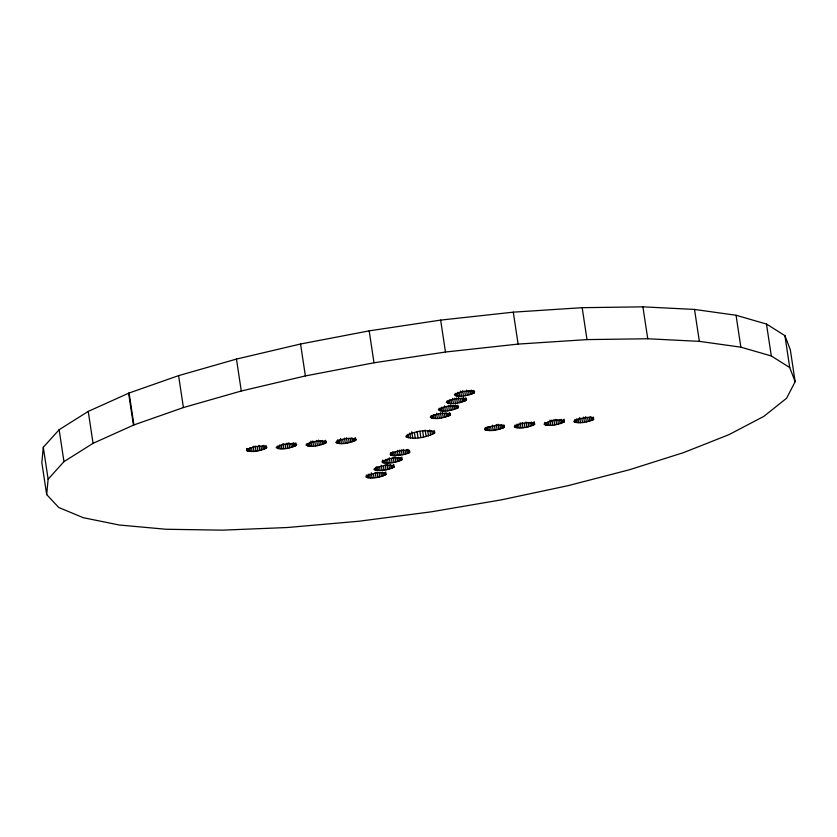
<?xml version="1.0" encoding="UTF-8"?>
<svg xmlns="http://www.w3.org/2000/svg" width="837" height="837" viewBox="0 0 837 837"><rect width="100%" height="100%" fill="white"/><g stroke="black" fill="none" stroke-linecap="round" stroke-linejoin="round"><path stroke-width="1.26" d="M43.294 447.282L41.85 462.641L46.673 494.573L58.716 507.473L83.271 517.695L119.377 525.029L166.061 529.256L222.36 530.156L287.29 527.519L359.063 521.221L431.317 511.815L501.572 499.815L568.135 485.648L629.33 469.777L683.463 452.65L728.849 434.706L763.804 416.397L786.602 398.234L795.15 381.724L790.327 349.793L784.907 335.637L766.483 324.045L736.037 315.246L694.522 309.439L642.91 306.844L582.175 307.681L513.28 312.159L440.649 320.1L369.18 330.866L300.556 344.007L236.463 359.083L178.595 375.635L129.097 393.013L88.241 411.406L59.134 429.726L43.294 447.282L48.127 479.203L46.673 494.573M434.581 433.053L434.696 431.861C425.478 429.423 414.106 431.191 405.987 436.182L405.935 436.778C414.87 439.938 426.242 437.385 434.581 433.053L434.194 430.49M534.655 424.307C530.47 420.572 519.61 423.396 514.399 426.535L514.357 426.954C520.687 429.193 528.754 427.383 534.655 424.307L534.278 421.754M564.431 421.702C560.246 417.956 549.386 420.791 544.176 423.92L544.134 424.338C550.464 426.588 558.52 424.777 564.431 421.702L564.044 419.149M386.108 474.485C383.084 470.289 370.812 473.752 366.041 476.462L366.146 477.268C372.653 478.9 380.165 477.498 386.108 474.485L385.721 471.922M394.143 467.046C391.13 462.851 378.847 466.324 374.076 469.034L374.181 469.839C380.689 471.461 388.201 470.059 394.143 467.046L393.756 464.493M402.178 459.607C399.165 455.422 386.893 458.885 382.111 461.595L382.216 462.401C388.724 464.022 396.236 462.62 402.178 459.607L401.791 457.054M48.127 479.203L63.957 461.647L93.064 443.328L133.93 424.934L183.418 407.556L241.297 391.005L305.379 375.928L374.003 362.787L445.472 352.021L518.113 344.091L587.009 339.602L647.744 338.765L699.355 341.36L740.86 347.167L771.316 355.966L789.73 367.558L795.15 381.724M266.438 448.077L266.909 447.167C260.579 445.075 251.832 446.435 246.381 450.264C252.251 453.058 260.537 450.683 266.438 448.077L266.051 445.525M296.204 445.462L296.675 444.562C290.334 442.47 281.598 443.819 276.137 447.659C282.017 450.442 290.303 448.067 296.204 445.462L295.817 442.909M325.97 442.846L326.451 441.946C320.111 439.854 311.374 441.204 305.913 445.043C311.782 447.826 320.069 445.451 325.97 442.846L325.583 440.293M355.746 440.241L356.217 439.331C349.887 437.238 341.14 438.598 335.689 442.428C341.559 445.221 349.845 442.846 355.746 440.241L355.359 437.678M450.118 415.236L450.547 413.938C443.976 412.453 435.857 413.436 430.249 417.192C435.763 420.268 444.28 417.611 450.118 415.236L449.731 412.683M458.163 407.797L458.582 406.5C452.022 405.014 443.892 405.997 438.285 409.764C443.809 412.829 452.325 410.182 458.163 407.797L457.776 405.244M466.199 400.358L466.627 399.061C460.068 397.585 451.938 398.558 446.33 402.325C451.844 405.39 460.36 402.743 466.199 400.358L465.811 397.805M474.234 392.93L474.663 391.632C468.103 390.147 459.973 391.13 454.365 394.886C459.89 397.952 468.406 395.305 474.234 392.93L473.847 390.377M504.261 427.425C506.186 422.559 487.019 426.472 484.623 429.151L484.581 429.569C490.723 431.902 498.287 429.81 504.261 427.425L503.874 424.872M593.569 419.588C595.494 414.723 576.327 418.636 573.931 421.304L573.889 421.733C580.031 424.066 587.595 421.974 593.569 419.588L593.182 417.035M409.513 452.671C412.882 447.68 392.166 451.614 390.157 454.156L390.848 455.265L394.457 455.673L403.905 454.554L409.513 452.671L409.126 450.118M784.907 335.637L789.73 367.558M766.483 324.045L771.316 355.966M736.037 315.246L740.86 347.167M694.522 309.439L699.355 341.36M642.91 306.844L647.744 338.765M582.175 307.681L587.009 339.602M592.219 417.537L592.606 420.09M590.786 416.753L591.361 420.582M589.3 417.224L589.876 421.053M587.616 417.653L588.202 421.482M585.597 416.763L586.371 421.879M583.671 417.098L584.446 422.204M581.882 418.636L582.458 422.465M579.717 417.527L580.491 422.633M578.137 418.877L578.712 422.706M576.588 418.856L577.164 422.685M575.5 420.017L575.887 422.57M574.506 419.808L574.893 422.361M563.416 419.64L563.803 422.193M562.464 420.143L562.851 422.695M561.02 419.358L561.606 423.187M559.534 419.829L560.12 423.658M557.861 420.268L558.436 424.097M555.841 419.379L556.615 424.485M553.916 419.703L554.68 424.819M551.928 419.965L552.702 425.07M549.961 420.143L550.736 425.248M548.371 421.492L548.946 425.322M547.021 422.737L547.408 425.29M545.745 422.622L546.122 425.175M544.751 422.423L545.138 424.976M533.65 422.256L534.037 424.809M532.688 422.758L533.075 425.311M531.254 421.974L531.83 425.803M513.28 312.159L518.113 344.091M529.769 422.444L530.344 426.274M528.084 422.884L528.67 426.713M526.065 421.994L526.839 427.1M524.328 423.595L524.914 427.425M522.152 422.58L522.926 427.686M520.185 422.748L520.959 427.864M518.595 424.097L519.181 427.927M517.057 424.077L517.632 427.906M515.969 425.238L516.356 427.791M514.975 425.039L515.362 427.592M502.911 425.374L503.299 427.927M501.478 424.589L502.054 428.418M499.992 425.06L500.568 428.889M498.12 424.213L498.894 429.318M496.289 424.6L497.063 429.716M494.562 426.211L495.138 430.04M492.386 425.196L493.15 430.302M490.608 426.64L491.183 430.469M488.829 426.713L489.404 430.542M487.28 426.692L487.856 430.521M486.192 427.853L486.579 430.406M485.198 427.644L485.586 430.197M472.968 390.879L473.355 393.432M471.597 390.094L472.183 393.924M470.174 390.576L470.75 394.405M468.532 391.015L469.118 394.844M466.544 390.147L467.318 395.252M464.838 391.768L465.414 395.598M464.933 398.307L465.32 400.86M462.673 390.764L463.436 395.87M463.562 397.533L464.137 401.362M462.129 398.004L462.715 401.833M460.685 390.963L461.449 396.068M460.496 398.454L461.072 402.283M459.042 392.333L459.618 396.163M458.509 397.575L459.283 402.681M457.431 392.333L458.006 396.163M456.28 393.516L456.657 396.068M456.604 397.92L457.379 403.026M455.213 393.338L455.6 395.891M456.887 405.746L457.274 408.299M454.627 398.203L455.401 403.308M455.516 404.972L456.102 408.801M454.093 405.443L454.669 409.272M452.639 398.391L453.413 403.507M440.649 320.1L445.472 352.021M452.461 405.893L453.037 409.722M450.997 399.772L451.582 403.601M450.473 405.014L451.248 410.12M449.396 399.772L449.971 403.601M448.234 400.954L448.622 403.507M448.559 405.359L449.333 410.465M447.167 400.766L447.554 403.329M448.852 413.185L449.239 415.738M446.78 406.908L447.366 410.747M447.669 413.677L448.057 416.24M446.048 412.882L446.634 416.711M444.604 405.83L445.378 410.936M444.416 413.321L444.991 417.161M442.961 407.211L443.537 411.04M442.428 412.453L443.202 417.558M441.35 407.2L441.936 411.04M440.199 408.393L440.586 410.946M440.524 412.798L441.298 417.904M439.132 408.205L439.519 410.758M438.745 414.346L439.32 418.186M436.558 413.269L437.332 418.374M434.916 414.639L435.502 418.479M433.315 414.639L433.89 418.469M432.154 415.822L432.541 418.374M431.086 415.644L431.473 418.197M433.315 431.201L433.702 433.754M431.766 430.626L432.342 434.455M429.81 430.051L430.584 435.156M427.717 430.71L428.492 435.815M425.154 430.051L426.127 436.433M422.58 430.595L423.543 436.977M419.86 431.065L420.823 437.448M417.067 431.421L418.029 437.814M414.472 432.949L415.246 438.054M411.773 431.766L412.735 438.159M409.785 433.011L410.559 438.117M408.174 434.131L408.749 437.96M406.96 435.114L407.347 437.678M407.891 449.343L408.477 453.173M406.583 449.835L407.169 453.664M405.045 450.296L405.631 454.125M403.131 449.438L403.905 454.554M401.279 449.814L402.053 454.92M401.08 457.557L401.467 460.109M399.333 450.128L400.107 455.234M400.044 458.059L400.431 460.612M397.345 450.369L398.119 455.474M398.548 457.274L399.123 461.103M397.01 457.734L397.585 461.564M395.598 451.792L396.183 455.621M395.095 456.876L395.87 461.982M393.882 451.844L394.457 455.673M392.396 451.792L392.971 455.621M393.233 457.253L394.007 462.359M391.381 452.932L391.768 455.485M393.045 464.995L393.432 467.548M390.46 452.712L390.848 455.265M391.486 458.843L392.061 462.673M392.009 465.498L392.396 468.05M389.299 457.808L390.073 462.913M390.502 464.702L391.088 468.532M369.18 330.866L374.003 362.787M388.964 465.173L389.55 469.002M387.562 459.231L388.138 463.06M387.05 464.315L387.824 469.421M385.836 459.283L386.412 463.112M384.549 460.507L384.936 463.06M385.198 464.692L385.972 469.798M383.336 460.371L383.723 462.924M384.999 472.424L385.386 474.977M382.425 460.151L382.812 462.704M383.44 466.282L384.026 470.112M383.974 472.926L384.35 475.479M382.467 472.141L383.043 475.971M381.264 465.246L382.038 470.352M380.929 472.602L381.505 476.431M379.517 466.669L380.103 470.499M379.213 473.031L379.789 476.86M377.79 466.711L378.376 470.54M376.315 466.669L376.891 470.499M377.163 472.12L377.937 477.236M375.3 467.81L375.687 470.363M375.217 472.434L375.991 477.55M373.417 473.951L373.993 477.781M371.293 472.821L372.057 477.927M369.755 474.15L370.341 477.979M368.28 474.098L368.855 477.927M367.255 475.238L367.642 477.791M366.344 475.018L366.732 477.571M354.564 438.18L354.951 440.743M353.455 438.682L353.842 441.235M351.885 437.887L352.471 441.716M350.305 438.347L350.881 442.177M348.548 438.755L349.123 442.585M346.466 437.845L347.24 442.951M344.509 438.138L345.283 443.244M342.71 439.634L343.285 443.464M340.628 438.473L341.402 443.589M339.152 439.781L339.728 443.61M337.74 439.707L338.315 443.537M336.788 440.827L337.175 443.38M324.787 440.796L325.174 443.348M323.678 441.298L324.065 443.851M322.119 440.503L322.695 444.332M320.529 440.953L321.105 444.792M318.573 440.095L319.347 445.2M316.689 440.45L317.464 445.556M300.556 344.007L305.379 375.928M314.921 442.03L315.507 445.859M312.745 440.963L313.509 446.079M310.851 441.089L311.626 446.194M309.376 442.386L309.952 446.215M308.152 443.6L308.539 446.152M307.012 443.432L307.399 445.985M295.011 443.411L295.398 445.964M293.714 442.637L294.289 446.466M292.343 443.118L292.919 446.948M290.753 443.568L291.339 447.397M288.807 442.71L289.581 447.816M286.924 443.066L287.698 448.172M285.155 444.635L285.731 448.465M282.969 443.579L283.743 448.684M281.274 444.981L281.849 448.81M279.6 445.002L280.186 448.831M278.386 446.205L278.763 448.758M277.246 446.048L277.633 448.601M265.256 446.027L265.643 448.58M263.948 445.242L264.534 449.071M262.577 445.723L263.163 449.553M260.998 446.184L261.573 450.013M259.041 445.315L259.815 450.421M257.357 446.958L257.932 450.787M255.201 445.975L255.976 451.08M253.203 446.194L253.977 451.3M251.508 447.586L252.094 451.425M236.463 359.083L241.297 391.005M249.844 447.617L250.42 451.446M248.62 448.82L249.007 451.373M247.48 448.663L247.867 451.216M246.643 448.423L247.03 450.976M178.595 375.635L183.418 407.556M129.097 393.013L133.93 424.934M128.626 393.233L133.449 425.154M88.241 411.406L93.064 443.328M59.134 429.726L63.957 461.647"/></g></svg>
